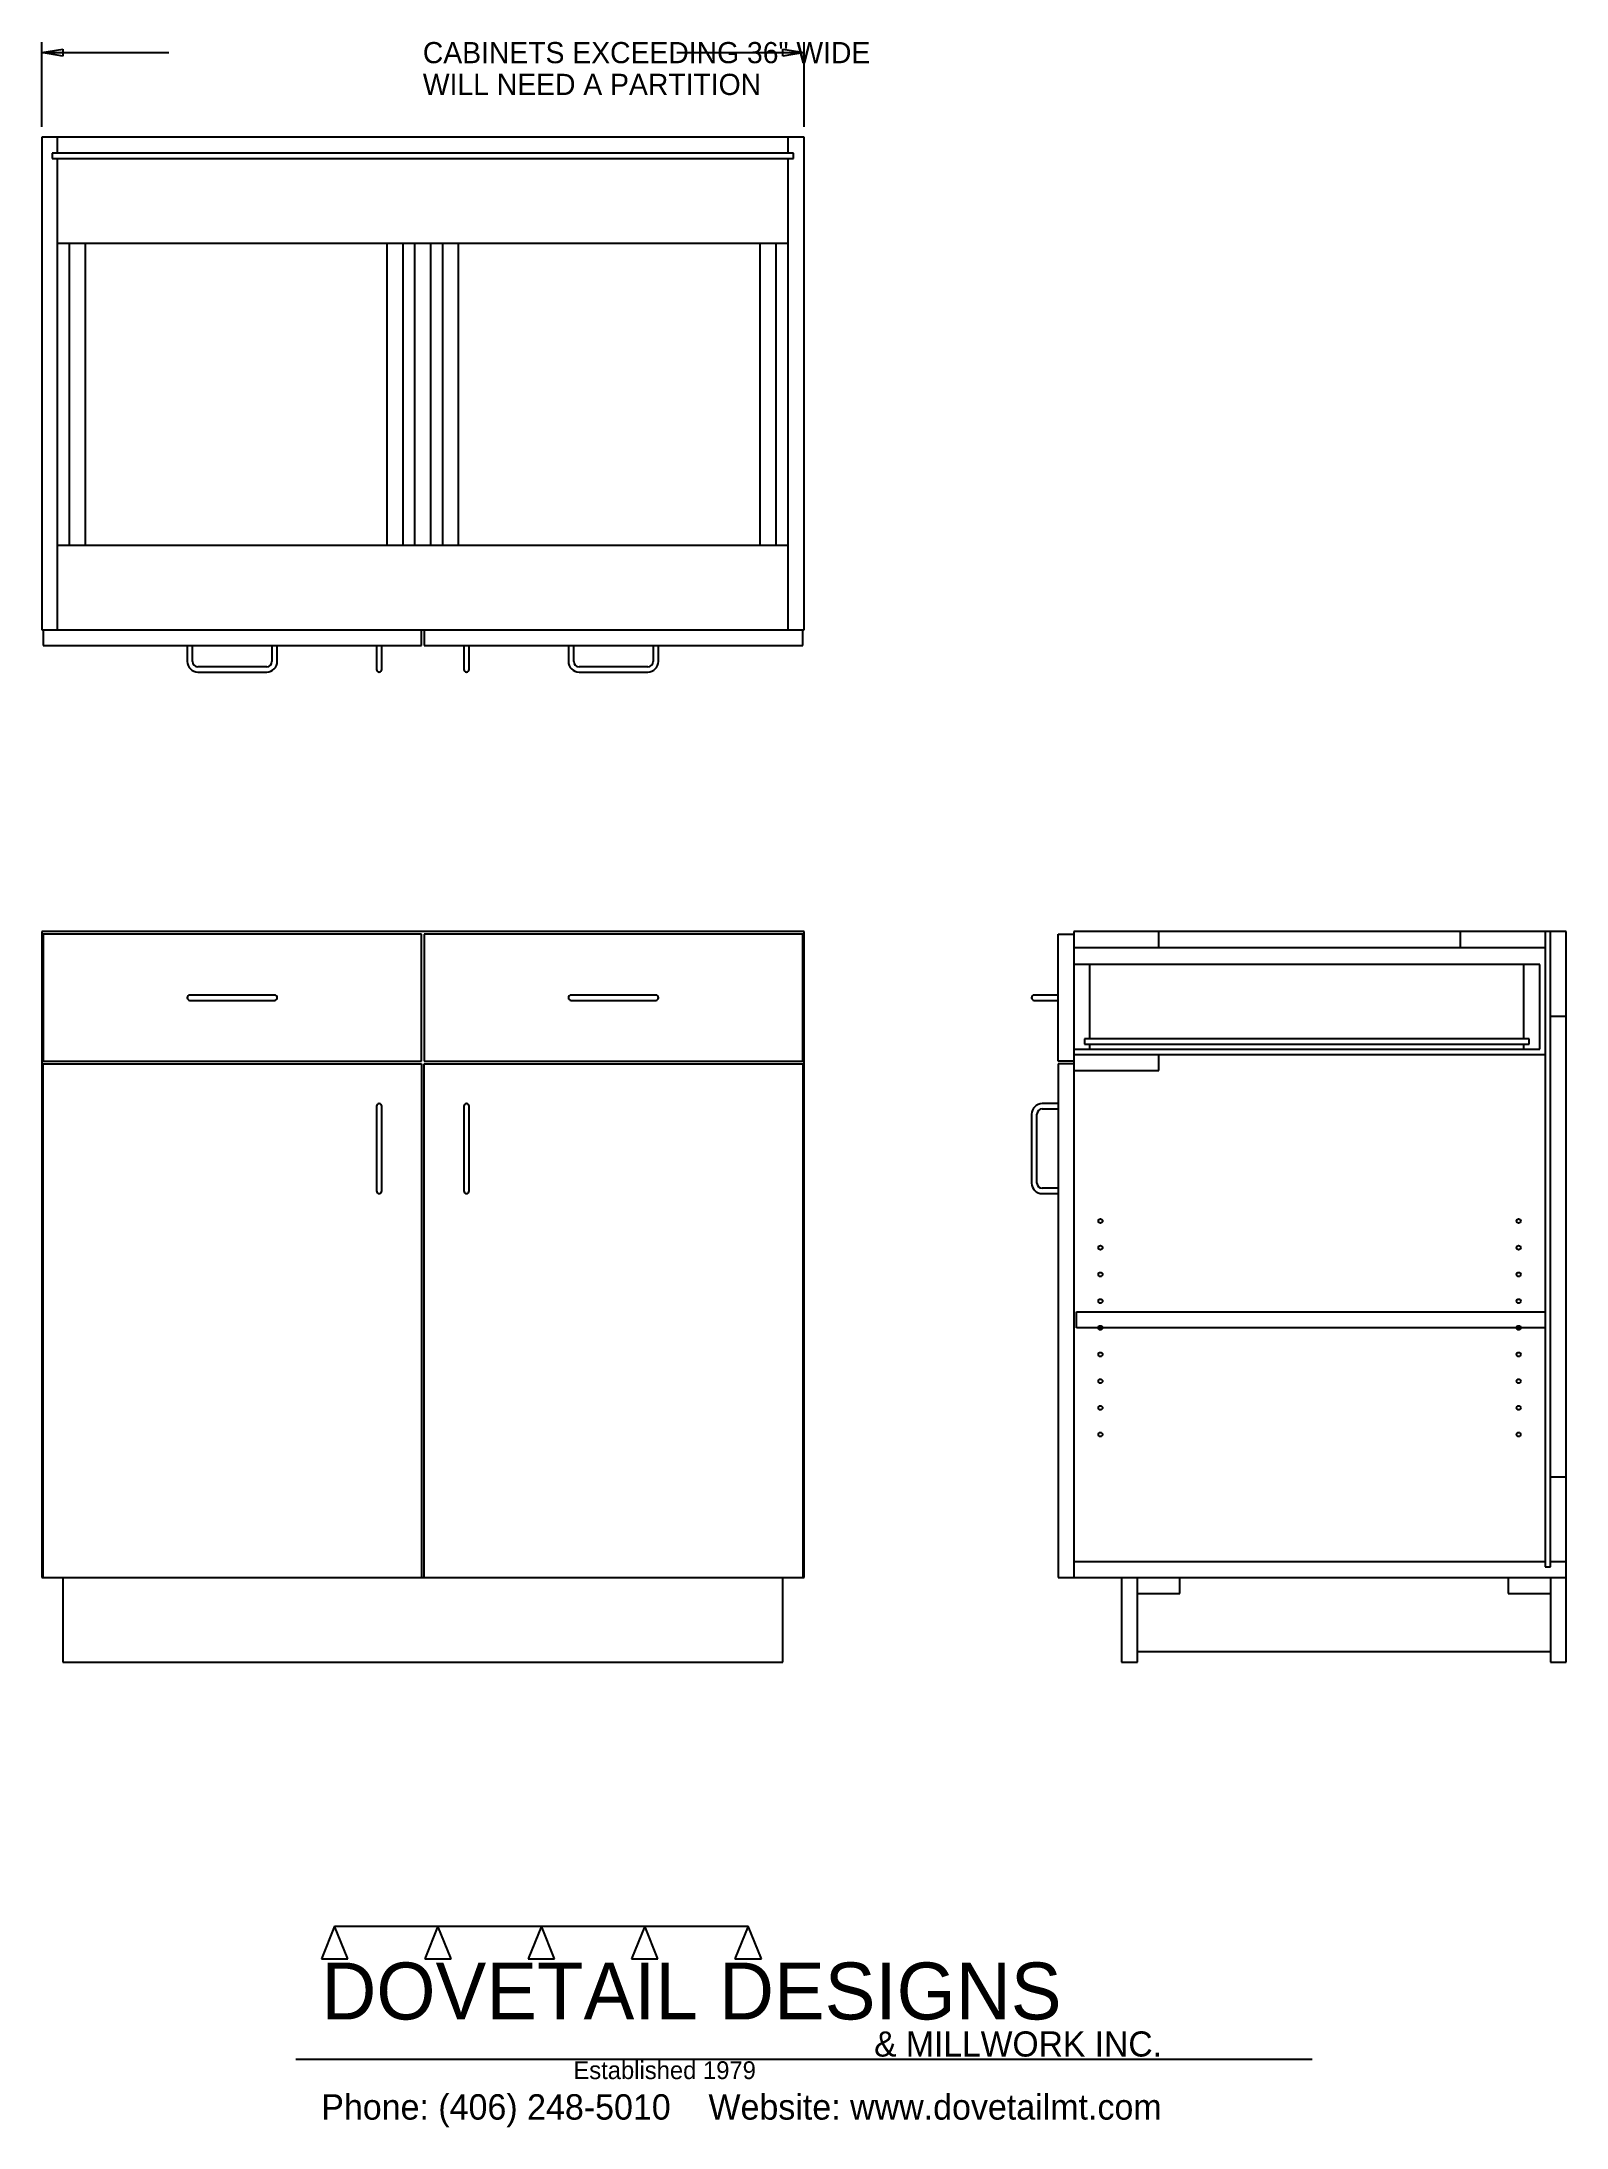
# Model space of a CAD drawing. Extents: x 0 to 72, y -22 to 76.5.
import ezdxf

# ---------------------------------------------------------------- set-up
doc = ezdxf.new("R2010")
doc.units = 0
doc.header["$MEASUREMENT"] = 0
for name, color, linetype in [('APS_GEOMETRY', 7, 'Continuous'), ('CONSTRUCTION', 7, 'Continuous'), ('DIMENSIONS', 7, 'Continuous'), ('TEXT', 7, 'Continuous')]:
    doc.layers.add(name, color=color, linetype=linetype)

msp = doc.modelspace()

# ---------------------------------------------------------------- linework, layer by layer
at = {"layer": 'APS_GEOMETRY'}
for p, q in [((36, 72), (0, 72)), ((0, 72), (0, 48.75)), ((0.75, 71.25), (0.75, 72)), ((35.25, 71.25), (35.25, 72)), ((36, 48.75), (36, 72)), ((35.5, 71.25), (0.5, 71.25)), ((0.5, 71.25), (0.5, 71)), ((0.5, 71), (35.5, 71)), ((0.75, 48.75), (0.75, 71)), ((35.25, 48.75), (35.25, 71)), ((35.5, 71), (35.5, 71.25)), ((0.75, 67), (35.25, 67)), ((1.3125, 52.75), (1.3125, 67)), ((2.0625, 52.75), (2.0625, 67)), ((16.3125, 52.75), (16.3125, 67)), ((17.0625, 52.75), (17.0625, 67)), ((17.625, 52.75), (17.625, 67)), ((18.375, 52.75), (18.375, 67)), ((18.9375, 52.75), (18.9375, 67)), ((19.6875, 52.75), (19.6875, 67)), ((33.9375, 52.75), (33.9375, 67)), ((34.6875, 52.75), (34.6875, 67)), ((0.75, 52.75), (35.25, 52.75)), ((0, 48.75), (36, 48.75)), ((0.0625, 48.75), (0.0625, 48)), ((17.9375, 48), (17.9375, 48.75)), ((18.0625, 48.75), (18.0625, 48)), ((35.9375, 48), (35.9375, 48.75)), ((0.0625, 48), (17.9375, 48)), ((6.875, 48), (6.875, 47.25)), ((7.125, 47.25), (7.125, 48)), ((10.875, 48), (10.875, 47.25)), ((11.125, 47.25), (11.125, 48)), ((15.8125, 48), (15.8125, 46.875)), ((16.0625, 46.875), (16.0625, 48)), ((18.0625, 48), (35.9375, 48)), ((19.9375, 48), (19.9375, 46.875)), ((20.1875, 46.875), (20.1875, 48)), ((24.875, 48), (24.875, 47.25)), ((25.125, 47.25), (25.125, 48)), ((28.875, 48), (28.875, 47.25)), ((29.125, 47.25), (29.125, 48)), ((10.625, 47), (7.375, 47)), ((7.375, 46.75), (10.625, 46.75)), ((28.625, 47), (25.375, 47)), ((25.375, 46.75), (28.625, 46.75)), ((36, 34.5), (0, 34.5)), ((0, 34.5), (0, 4)), ((36, 4), (36, 34.5)), ((72, 34.5), (48.75, 34.5)), ((48.75, 34.5), (48.75, 4)), ((52.75, 33.75), (52.75, 34.5)), ((67, 33.75), (67, 34.5)), ((71, 34.5), (71, 4.5)), ((71.25, 4.5), (71.25, 34.5)), ((72, 0), (72, 34.5)), ((17.9375, 34.375), (0.0625, 34.375)), ((0.0625, 34.375), (0.0625, 28.375)), ((17.9375, 28.375), (17.9375, 34.375)), ((35.9375, 34.375), (18.0625, 34.375)), ((18.0625, 34.375), (18.0625, 28.375)), ((35.9375, 28.375), (35.9375, 34.375)), ((48, 28.375), (48, 34.375)), ((48, 34.375), (48.75, 34.375)), ((48.75, 33.75), (71, 33.75)), ((70.75, 32.9375), (48.75, 32.9375)), ((49.5, 29.4375), (49.5, 32.9375)), ((70, 29.4375), (70, 32.9375)), ((70.75, 28.9375), (70.75, 32.9375)), ((11, 31.5), (7, 31.5)), ((7, 31.25), (11, 31.25)), ((29, 31.5), (25, 31.5)), ((25, 31.25), (29, 31.25)), ((48, 31.5), (46.875, 31.5)), ((46.875, 31.25), (48, 31.25)), ((71.25, 30.5), (72, 30.5)), ((48.75, 28.9375), (70.75, 28.9375)), ((48.75, 28.6875), (71, 28.6875)), ((70.25, 29.4375), (49.25, 29.4375)), ((49.25, 29.4375), (49.25, 29.1875)), ((49.25, 29.1875), (70.25, 29.1875)), ((49.5, 28.9375), (49.5, 29.1875)), ((52.75, 27.9375), (52.75, 28.6875)), ((70, 28.9375), (70, 29.1875)), ((70.25, 29.1875), (70.25, 29.4375)), ((0.0625, 28.375), (17.9375, 28.375)), ((0.0625, 4), (0.0625, 28.25)), ((0.0625, 28.25), (17.9375, 28.25)), ((17.9375, 28.25), (17.9375, 4)), ((18.0625, 28.375), (35.9375, 28.375)), ((18.0625, 4), (18.0625, 28.25)), ((18.0625, 28.25), (35.9375, 28.25)), ((35.9375, 28.25), (35.9375, 4)), ((48.75, 28.375), (48, 28.375)), ((48.75, 28.25), (48, 28.25)), ((48, 28.25), (48, 4)), ((48.75, 27.9375), (52.75, 27.9375)), ((15.8125, 26.25), (15.8125, 22.25)), ((16.0625, 22.25), (16.0625, 26.25)), ((19.9375, 26.25), (19.9375, 22.25)), ((20.1875, 22.25), (20.1875, 26.25)), ((46.75, 25.875), (46.75, 22.625)), ((47, 22.625), (47, 25.875)), ((48, 26.375), (47.25, 26.375)), ((47.25, 26.125), (48, 26.125)), ((48, 22.375), (47.25, 22.375)), ((47.25, 22.125), (48, 22.125)), ((48.875, 15.78937), (48.875, 16.53937)), ((48.875, 16.53937), (71, 16.53937)), ((71, 15.78937), (48.875, 15.78937)), ((71.25, 8.75), (72, 8.75)), ((0, 4), (36, 4)), ((1, 4), (1, 0)), ((35, 0), (35, 4)), ((48, 4), (72, 4)), ((48.75, 4.75), (71, 4.75)), ((51, 4), (51, 0)), ((51.75, 0), (51.75, 4)), ((53.75, 3.25), (53.75, 4)), ((69.25, 4), (69.25, 3.25)), ((71, 4.5), (71.25, 4.5)), ((71.25, 4.75), (72, 4.75)), ((71.25, 4), (71.25, 0)), ((51.75, 3.25), (53.75, 3.25)), ((69.25, 3.25), (71.25, 3.25)), ((1, 0), (35, 0)), ((51, 0), (51.75, 0)), ((51.75, 0.5), (71.25, 0.5)), ((71.25, 0), (72, 0))]:
    msp.add_line(p, q, dxfattribs=at)
for centre in [(50, 20.82874), (69.75, 20.82874), (50, 19.568898), (69.75, 19.568898), (50, 18.309055), (69.75, 18.309055), (50, 17.049213), (69.75, 17.049213), (50, 15.78937), (69.75, 15.78937), (50, 14.529528), (69.75, 14.529528), (50, 13.269685), (69.75, 13.269685), (50, 12.009843), (69.75, 12.009843), (50, 10.75), (69.75, 10.75)]:
    msp.add_circle(centre, 0.098425, dxfattribs=at)
for centre, radius, start, end in [((7.375, 47.25), 0.5, 180, 270), ((7.375, 47.25), 0.25, 180, 270), ((10.625, 47.25), 0.25, 270, 0), ((10.625, 47.25), 0.5, 270, 0), ((15.9375, 46.875), 0.125, 180, 0), ((20.0625, 46.875), 0.125, 180, 0), ((25.375, 47.25), 0.5, 180, 270), ((25.375, 47.25), 0.25, 180, 270), ((28.625, 47.25), 0.25, 270, 0), ((28.625, 47.25), 0.5, 270, 0), ((7, 31.375), 0.125, 90, 270), ((11, 31.375), 0.125, 270, 90), ((25, 31.375), 0.125, 90, 270), ((29, 31.375), 0.125, 270, 90), ((46.875, 31.375), 0.125, 90, 270), ((15.9375, 26.25), 0.125, 0, 180), ((20.0625, 26.25), 0.125, 0, 180), ((47.25, 25.875), 0.5, 90, 180), ((47.25, 25.875), 0.25, 90, 180), ((15.9375, 22.25), 0.125, 180, 0), ((20.0625, 22.25), 0.125, 180, 0), ((47.25, 22.625), 0.5, 180, 270), ((47.25, 22.625), 0.25, 180, 270)]:
    msp.add_arc(centre, radius, start, end, dxfattribs=at)
at = {"layer": 'CONSTRUCTION'}
for p, q in [((13.831379, -12.46178), (13.2078, -14.002913)), ((13.831379, -12.46178), (18.714561, -12.461764)), ((14.454958, -14.002913), (13.831379, -12.46178)), ((18.714561, -12.461764), (18.090982, -14.002897)), ((19.33814, -14.002897), (18.714561, -12.461764)), ((18.714561, -12.461764), (23.597731, -12.461764)), ((23.597731, -12.461764), (22.974152, -14.002897)), ((24.22131, -14.002897), (23.597731, -12.461764)), ((23.597731, -12.461764), (28.480901, -12.461764)), ((28.480901, -12.461764), (27.857322, -14.002897)), ((29.10448, -14.002897), (28.480901, -12.461764)), ((28.480901, -12.461764), (33.363373, -12.46178)), ((33.363373, -12.46178), (32.739794, -14.002913)), ((33.986952, -14.002913), (33.363373, -12.46178)), ((13.2078, -14.002913), (14.454958, -14.002913)), ((18.090982, -14.002897), (19.33814, -14.002897)), ((22.974152, -14.002897), (24.22131, -14.002897)), ((27.857322, -14.002897), (29.10448, -14.002897)), ((32.739794, -14.002913), (33.986952, -14.002913)), ((12, -18.74101), (60, -18.74101))]:
    msp.add_line(p, q, dxfattribs=at)
at = {"layer": 'DIMENSIONS'}
for p, q in [((0, 72.5), (0, 76.5)), ((0, 76), (1, 76.1667)), ((0, 76), (6, 76)), ((1, 75.8333), (0, 76)), ((1, 76.1667), (1, 75.8333)), ((30, 76), (36, 76)), ((35, 76.1667), (36, 76)), ((35, 75.8333), (35, 76.1667)), ((36, 76), (35, 75.8333)), ((36, 72.5), (36, 76.5))]:
    msp.add_line(p, q, dxfattribs=at)

# ---------------------------------------------------------------- texts
at = {"layer": 'TEXT'}
for s, height, p in [('CABINETS EXCEEDING 36" WIDE', 1, (18, 75.5)), ('WILL NEED A PARTITION', 1, (18, 74)), ('DOVETAIL DESIGNS', 2.688, (13.2078, -16.869403)), ('& MILLWORK INC.', 1.188, (39.312436, -18.62101)), ('Established 1979', 0.84, (25.109495, -19.685533)), ('Phone: (406) 248-5010    Website: www.dovetailmt.com', 1.2, (13.2, -21.6))]:
    msp.add_text(s, height=height, dxfattribs=at).set_placement(p)

doc.saveas('drawing.dxf')
